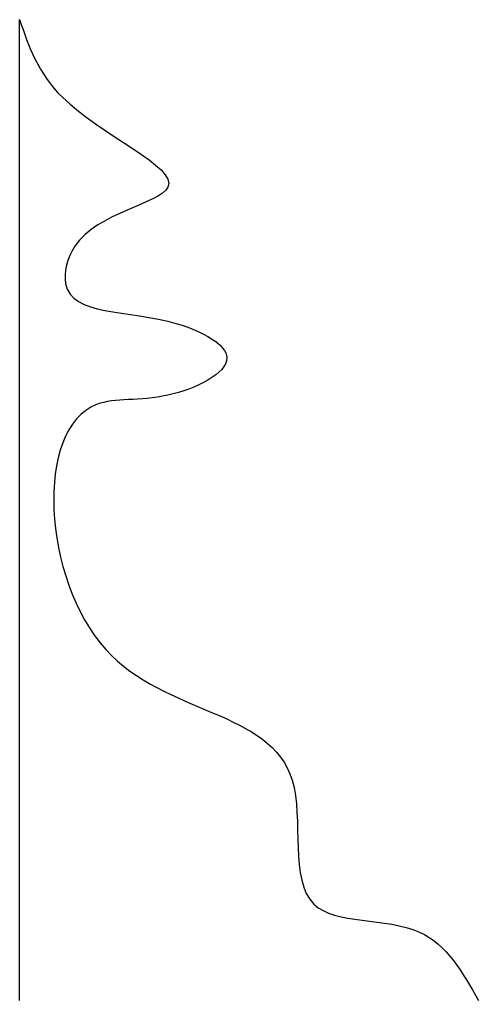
# Model space of a CAD drawing. Header units: millimetres. Extents: x 80 to 140, y 22 to 150.
import ezdxf

# ---------------------------------------------------------------- set-up
doc = ezdxf.new("R2010")
doc.units = ezdxf.units.MM

msp = doc.modelspace()

# ---------------------------------------------------------------- linework, layer by layer
msp.add_line((80, 22.13), (80, 150))
msp.add_spline([(80, 150), (85.58, 139.88), (99.35, 128.14), (87.2, 120.46), (85.99, 115.6), (100.57, 110.34), (107.04, 105.89), (99.35, 101.03), (90.04, 99.82), (91.25, 67.86), (115.55, 50.86), (118.38, 34.68), (132.15, 31.03), (139.84, 22.13)], degree=3)

doc.saveas('drawing.dxf')
